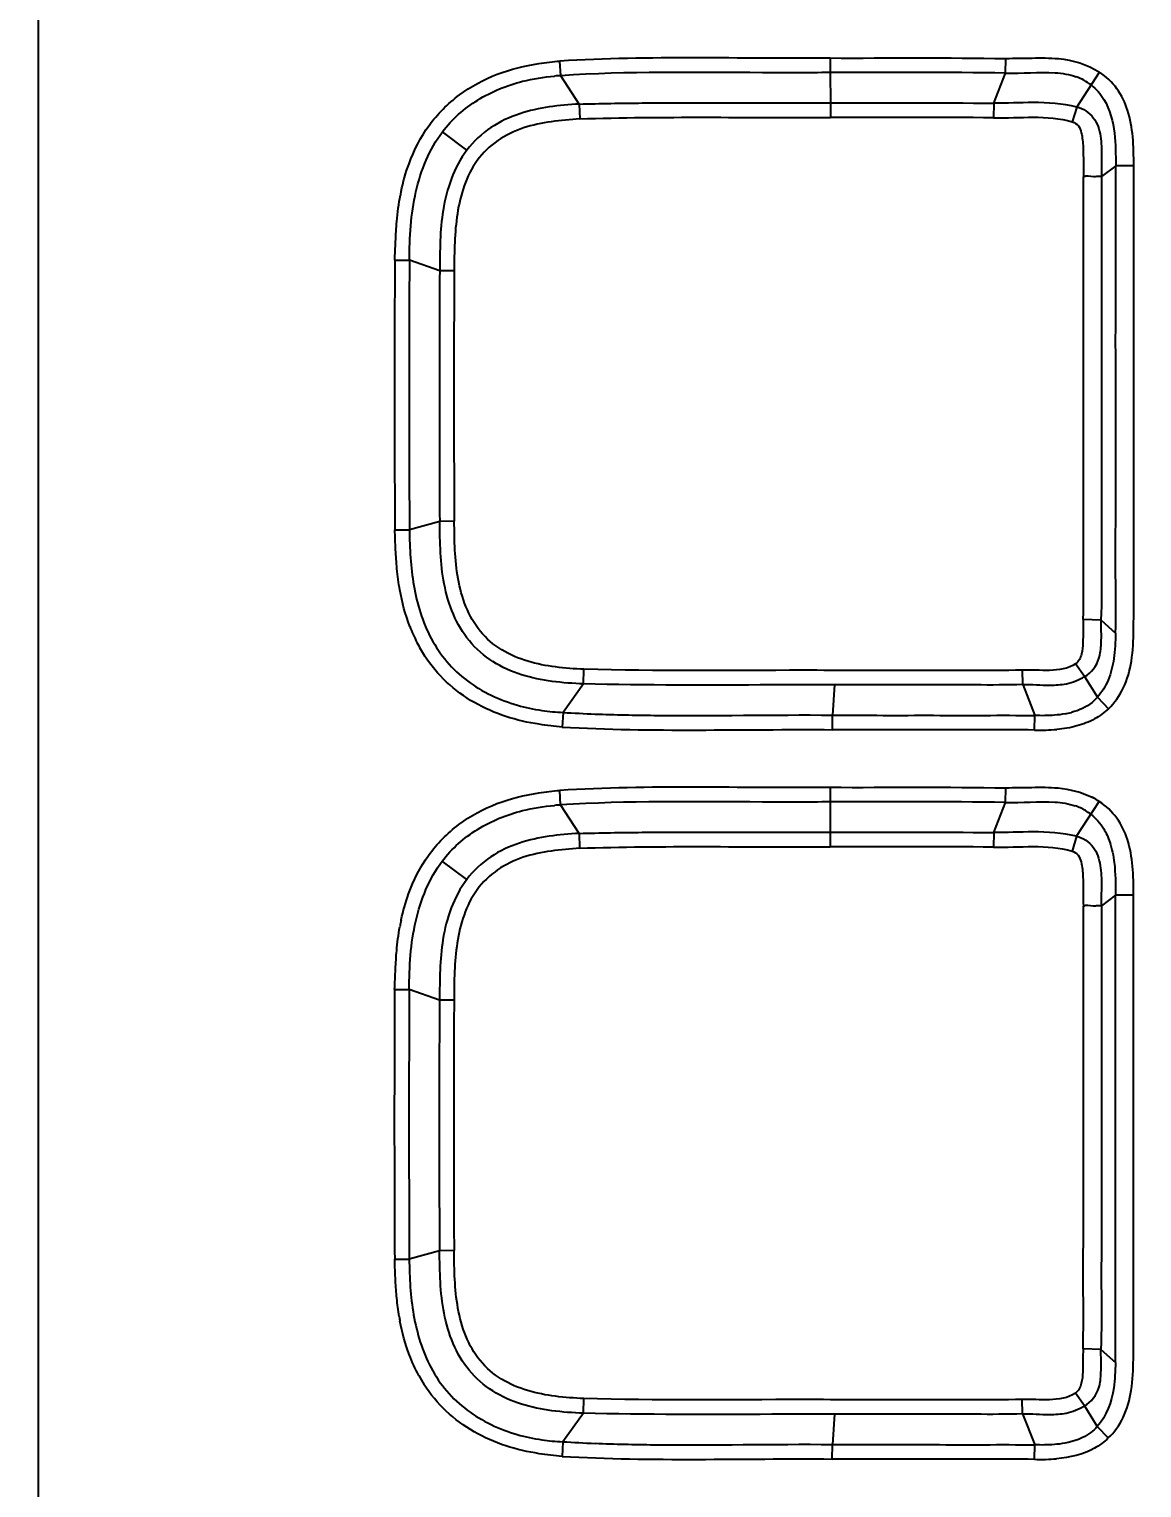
# Model space of a CAD drawing. Header units: millimetres. Extents: x 7426 to 8300, y 123 to 421.
# Drawn here: x 8006.62 to 8011.42, y 330.72 to 337.02 of the extents above; entities that cross this region are included whole.
import ezdxf

# ---------------------------------------------------------------- set-up
doc = ezdxf.new("R2010")
doc.units = ezdxf.units.MM
doc.layers.add('20_ALL_FEATURES', color=7, linetype='Continuous')
doc.layers.add('多重引线', color=7, linetype='Continuous')
doc.styles.add('微软雅黑', font='msyh.ttc')
doc.dimstyles.new('尺寸标注_1_4比例', dxfattribs={"dimtxt": 2.1, "dimasz": 1.7, "dimexe": 0.5, "dimexo": 0.4, "dimgap": 0.5, "dimtad": 1, "dimdec": 1, "dimlfac": 4, "dimdsep": 46, "dimtxsty": '微软雅黑', "dimcen": 0.09, "dimadec": 0, "dimazin": 0, "dimtp": 0.01, "dimtm": 0.01, "dimtfac": 1, "dimtdec": 1, "dimtofl": 0, "dimtmove": 0, "dimatfit": 3, "dimfxl": 1, "dimtolj": 1, "dimarcsym": 0})

# ---------------------------------------------------------------- blocks, each defined once
blk = doc.blocks.new('*D890')
at = {"layer": 'Defpoints', "color": 0}
for p in [(8010.9443, 360.1863), (8006.63, 320.4735), (8032.781, 320.4735)]:
    blk.add_point(p, dxfattribs=at)
at = {"layer": '多重引线', "color": 0, "lineweight": -2}
for p, q in [((8011.3443, 360.1863), (8033.281, 360.1863)), ((8032.781, 358.4863), (8032.781, 322.1735)), ((8007.03, 320.4735), (8033.281, 320.4735))]:
    blk.add_line(p, q, dxfattribs=at)
at = {"layer": '多重引线', "color": 0}
for points in [[(8033.0643, 358.4863), (8032.4976, 358.4863), (8032.781, 360.1863)], [(8032.4976, 322.1735), (8033.0643, 322.1735), (8032.781, 320.4735)]]:
    blk.add_solid(points, dxfattribs=at)
at = {"layer": '多重引线', "color": 0, "insert": (8031.1896, 340.3299), "char_height": 2.1, "attachment_point": 5, "rotation": 90, "style": '微软雅黑'}
blk.add_mtext('\\A1;158.9', dxfattribs=at)

msp = doc.modelspace()

# ---------------------------------------------------------------- linework, layer by layer
at = {"layer": '20_ALL_FEATURES', "color": 7, "linetype": 'Continuous'}
for p, q in [((8006.6568, 358.4367), (8006.6568, 322.2237)), ((8010.077, 336.8906), (8010.0774, 336.6343)), ((8010.8343, 336.8252), (8010.8355, 336.8884)), ((8008.9138, 336.8144), (8008.9099, 336.8776)), ((8010.7833, 336.695), (8010.8343, 336.8252)), ((8011.1413, 336.6791), (8011.2392, 336.8295)), ((8008.9936, 336.6917), (8008.9138, 336.8144)), ((8010.7833, 336.695), (8010.7824, 336.6322)), ((8008.9936, 336.6917), (8008.9958, 336.6278)), ((8011.1413, 336.6791), (8011.122, 336.6147)), ((8008.5081, 336.4931), (8008.4028, 336.5723)), ((8011.3093, 336.4256), (8011.2483, 336.3797)), ((8011.3872, 336.4256), (8011.3093, 336.4256)), ((8008.1971, 336.0174), (8008.2601, 336.0171)), ((8008.3908, 335.9723), (8008.2601, 336.0171)), ((8008.4536, 335.972), (8008.3908, 335.9723)), ((8008.3908, 334.8899), (8008.2603, 334.8537)), ((8008.4537, 334.8902), (8008.3908, 334.8899)), ((8008.1973, 334.8534), (8008.2603, 334.8537)), ((8011.2461, 334.464), (8011.1693, 334.4664)), ((8011.2461, 334.464), (8011.309, 334.4068)), ((8009.0118, 334.1879), (8009.0137, 334.2518)), ((8010.9083, 334.1856), (8010.9067, 334.2475)), ((8011.175, 334.2197), (8011.1362, 334.2752)), ((8009.0118, 334.1879), (8008.9234, 334.0651)), ((8010.0957, 334.1836), (8010.087, 334.0535)), ((8010.9083, 334.1856), (8010.9604, 334.0516)), ((8011.175, 334.2197), (8011.2308, 334.1307)), ((8011.2308, 334.1307), (8011.2781, 334.0813)), ((8008.9234, 334.0651), (8008.9198, 334.002)), ((8010.0865, 333.9906), (8010.087, 334.0535)), ((8010.9595, 333.9892), (8010.9604, 334.0516)), ((8010.0763, 333.7416), (8010.0767, 333.4853)), ((8010.8336, 333.6762), (8010.8348, 333.7394)), ((8008.9131, 333.6654), (8008.9092, 333.7286)), ((8010.7826, 333.546), (8010.8336, 333.6762)), ((8011.1406, 333.5301), (8011.2385, 333.6805)), ((8008.9929, 333.5427), (8008.9131, 333.6654)), ((8010.7826, 333.546), (8010.7817, 333.4832)), ((8008.9929, 333.5427), (8008.9951, 333.4788)), ((8011.1406, 333.5301), (8011.1212, 333.4656)), ((8008.5074, 333.3441), (8008.402, 333.4233)), ((8011.3086, 333.2766), (8011.2476, 333.2307)), ((8011.3865, 333.2766), (8011.3086, 333.2766)), ((8008.1964, 332.8684), (8008.2594, 332.8681)), ((8008.3901, 332.8233), (8008.2594, 332.8681)), ((8008.4529, 332.823), (8008.3901, 332.8233)), ((8008.3901, 331.7409), (8008.2596, 331.7047)), ((8008.453, 331.7412), (8008.3901, 331.7409)), ((8008.1966, 331.7043), (8008.2596, 331.7047)), ((8011.2454, 331.315), (8011.1686, 331.3173)), ((8011.2454, 331.315), (8011.3083, 331.2578)), ((8009.0111, 331.0389), (8009.013, 331.1028)), ((8010.9076, 331.0366), (8010.906, 331.0985)), ((8011.1743, 331.0707), (8011.1354, 331.1262)), ((8009.0111, 331.0389), (8008.9227, 330.9161)), ((8010.095, 331.0346), (8010.0863, 330.9045)), ((8010.9076, 331.0366), (8010.9596, 330.9025)), ((8011.1743, 331.0707), (8011.2301, 330.9817)), ((8011.2301, 330.9817), (8011.2774, 330.9323)), ((8008.9227, 330.9161), (8008.9191, 330.8529)), ((8010.0858, 330.8416), (8010.0863, 330.9045)), ((8010.9588, 330.8402), (8010.9596, 330.9025))]:
    msp.add_line(p, q, dxfattribs=at)
for centre, radius, start, end in [((8008.9543, 335.9574), 0.8579, 92.70741, 94.51482), ((8011.0533, 336.5767), 0.2481, 52.80135, 69.8294), ((8009.1067, 336.1316), 0.9012, 168.30322, 168.61722), ((8009.1252, 336.1279), 0.92, 168.61911, 169.29361), ((8115.3445, 335.4542), 107.1489, 179.698812, 180.321268), ((8117.0895, 335.4581), 108.8308, 179.705716, 180.318187), ((8107.6868, 335.4339), 99.2975, 179.689335, 180.313928), ((8109.4105, 335.4386), 100.9584, 179.697294, 180.311225), ((8008.9502, 334.6998), 0.7369, 200.94373, 206.82218), ((8008.8739, 334.6613), 0.6514, 206.83088, 212.66119), ((8008.9478, 334.8668), 0.8016, 253.97213, 261.65545), ((8008.958, 334.9338), 0.8694, 261.6319, 267.71777), ((8009.3059, 340.3849), 6.3314, 266.53645, 267.79676), ((8011.0294, 334.3977), 0.3444, 280.22863, 285.01192), ((8010.9867, 334.7521), 0.7634, 267.96191, 275.14406), ((8011.0686, 333.4258), 0.3062, 56.29771, 63.06273), ((8008.9536, 332.8084), 0.8579, 92.70741, 94.5104), ((8011.053, 333.4286), 0.2471, 59.32918, 70.64028), ((8011.0535, 333.429), 0.2465, 52.77477, 59.3574), ((8009.1037, 332.9831), 0.8988, 167.99963, 168.61764), ((8009.1405, 332.9758), 0.9364, 168.62497, 169.92645), ((8115.3438, 332.3051), 107.1489, 179.698812, 180.321268), ((8117.0888, 332.3091), 108.8308, 179.705716, 180.318187), ((8107.6861, 332.2849), 99.2975, 179.689335, 180.313927), ((8109.4098, 332.2896), 100.9584, 179.697294, 180.311225), ((8009.1857, 331.6184), 0.9832, 189.46743, 190.17047), ((8009.1614, 331.614), 0.9585, 190.17252, 190.63162), ((8008.8654, 331.5076), 0.6423, 208.35513, 212.51275), ((8008.9472, 331.7181), 0.8019, 253.97275, 261.70517), ((8008.9573, 331.785), 0.8696, 261.68031, 267.71727), ((8009.3051, 337.2346), 6.3301, 266.53637, 267.79434), ((8010.986, 331.6031), 0.7634, 267.96191, 275.14406)]:
    msp.add_arc(centre, radius, start, end, dxfattribs=at)
for points, knots in [([(7985.2818, 358.8617), (7987.3311, 358.8617), (7990.4049, 358.8617), (7994.5034, 358.8617), (7997.5773, 358.8617), (8000.6511, 358.8617), (8003.725, 358.8617), (8006.2865, 358.8617), (8008.3359, 358.8617), (8009.8728, 358.8618), (8011.4098, 358.8611), (8012.9461, 358.8568), (8014.2302, 358.8343), (8015.2451, 358.6877), (8015.977, 358.4318), (8016.569, 357.9158), (8016.9147, 357.2177), (8017.0858, 356.4657), (8017.1526, 355.6989), (8017.1711, 354.9311), (8017.1822, 353.9068), (8017.1919, 352.1137), (8017.1883, 349.5521), (8017.1895, 346.4779), (8017.1892, 343.404), (8017.1893, 340.3302), (8017.1892, 337.2563), (8017.1895, 334.1825), (8017.1883, 331.109), (8017.1918, 328.5471), (8017.1823, 326.7538), (8017.171, 325.7289), (8017.1528, 324.9615), (8017.0854, 324.1956), (8016.9157, 323.444), (8016.5692, 322.7465), (8015.9773, 322.227), (8015.2418, 321.9722), (8014.2278, 321.8261), (8012.9449, 321.8036), (8011.4103, 321.7992), (8009.8725, 321.7986), (8008.3359, 321.7987), (8006.2865, 321.7986), (8003.725, 321.7987), (8000.6511, 321.7987), (7997.5773, 321.7987), (7994.5034, 321.7987), (7990.4049, 321.7987), (7987.3311, 321.7987), (7985.2818, 321.7987)], [0, 0, 0, 0, 0.062517, 0.093776, 0.125034, 0.156293, 0.187552, 0.21881, 0.23444, 0.250071, 0.265698, 0.281326, 0.296961, 0.304806, 0.312556, 0.320276, 0.32808, 0.335905, 0.343705, 0.351523, 0.359333, 0.374956, 0.406226, 0.437483, 0.468742, 0.5, 0.531259, 0.562517, 0.593774, 0.625025, 0.640673, 0.648483, 0.656295, 0.664089, 0.671906, 0.679693, 0.687443, 0.695242, 0.703089, 0.718652, 0.73431, 0.749928, 0.765561, 0.781189, 0.812448, 0.843707, 0.874966, 0.906224, 0.937483, 1, 1, 1, 1]), ([(8010.8355, 336.8884), (8010.8732, 336.8899), (8010.9487, 336.8905), (8011.0243, 336.8915), (8011.0619, 336.8879)], [0, 0, 0, 0, 0.499989, 1, 1, 1, 1]), ([(8008.2583, 336.4342), (8008.2798, 336.4924), (8008.3367, 336.6048), (8008.4705, 336.7384), (8008.6362, 336.8279), (8008.758, 336.857), (8008.8192, 336.8665)], [0, 0, 0, 0, 0.250216, 0.499965, 0.750117, 1, 1, 1, 1]), ([(8010.0773, 336.8278), (8009.9797, 336.8265), (8009.5919, 336.8269), (8009.2035, 336.8334), (8008.9138, 336.8144)], [0, 0, 0, 0, 0.25158, 1, 1, 1, 1]), ([(8011.3608, 336.665), (8011.3501, 336.6979), (8011.3198, 336.7616), (8011.2683, 336.8107), (8011.2392, 336.8295)], [0, 0, 0, 0, 0.500176, 1, 1, 1, 1]), ([(8008.4028, 336.5723), (8008.4438, 336.6267), (8008.5505, 336.7203), (8008.6808, 336.7726), (8008.7486, 336.79)], [0, 0, 0, 0, 0.493598, 1, 1, 1, 1]), ([(8008.9936, 336.6917), (8009.0842, 336.6942), (8009.4455, 336.6999), (8009.8067, 336.6956), (8010.0773, 336.6971)], [0, 0, 0, 0, 0.250956, 1, 1, 1, 1]), ([(8011.1413, 336.6791), (8011.0797, 336.6928), (8010.9593, 336.7025), (8010.8399, 336.6948), (8010.7833, 336.695)], [0, 0, 0, 0, 0.527269, 1, 1, 1, 1]), ([(8008.9936, 336.6917), (8008.9069, 336.6872), (8008.7726, 336.6723), (8008.607, 336.596), (8008.5365, 336.5311), (8008.5081, 336.4931)], [0, 0, 0, 0, 0.481435, 0.736498, 1, 1, 1, 1]), ([(8011.1413, 336.6791), (8011.1691, 336.6732), (8011.2217, 336.6378), (8011.2478, 336.5525), (8011.2493, 336.4663), (8011.2473, 336.4086), (8011.2483, 336.3797)], [0, 0, 0, 0, 0.247781, 0.496725, 0.748346, 1, 1, 1, 1]), ([(8008.2601, 336.0171), (8008.2602, 336.1163), (8008.2712, 336.3106), (8008.3459, 336.497), (8008.4028, 336.5723)], [0, 0, 0, 0, 0.512578, 1, 1, 1, 1]), ([(8008.9958, 336.6278), (8008.9138, 336.6212), (8008.7885, 336.6114), (8008.6379, 336.5396), (8008.5168, 336.4236), (8008.4553, 336.2175), (8008.4537, 336.0543), (8008.4536, 335.972)], [0, 0, 0, 0, 0.250246, 0.375622, 0.500725, 0.749511, 1, 1, 1, 1]), ([(8011.122, 336.6147), (8011.132, 336.6117), (8011.1515, 336.5995), (8011.1616, 336.5682), (8011.1668, 336.537), (8011.1713, 336.4731), (8011.1686, 336.4199), (8011.1708, 336.3775)], [0, 0, 0, 0, 0.123226, 0.248048, 0.373327, 0.49866, 1, 1, 1, 1]), ([(8008.5081, 336.4931), (8008.4523, 336.4184), (8008.391, 336.2393), (8008.3919, 336.0593), (8008.3908, 335.9723)], [0, 0, 0, 0, 0.517343, 1, 1, 1, 1]), ([(8011.1691, 334.4664), (8011.1715, 334.5463), (8011.1698, 334.706), (8011.171, 335.0248), (8011.1703, 335.4227), (8011.1706, 335.9001), (8011.1705, 336.2183), (8011.1705, 336.3775)], [0, 0, 0, 0, 0.125619, 0.250607, 0.50043, 0.750211, 1, 1, 1, 1]), ([(8011.1708, 336.3775), (8011.1813, 336.387), (8011.2062, 336.3755), (8011.2311, 336.3811), (8011.243, 336.3801), (8011.2483, 336.3797)], [0, 0, 0, 0, 0.547361, 0.79331, 1, 1, 1, 1]), ([(8011.2484, 336.3797), (8011.2484, 336.2204), (8011.2485, 335.9018), (8011.2481, 335.4238), (8011.2489, 335.0255), (8011.2475, 334.7056), (8011.2495, 334.5448), (8011.2458, 334.464)], [0, 0, 0, 0, 0.24948, 0.498966, 0.748484, 0.873288, 1, 1, 1, 1]), ([(8011.3091, 334.4068), (8011.3099, 334.4902), (8011.3089, 334.6578), (8011.3096, 334.9938), (8011.3091, 335.5834), (8011.3094, 336.0887), (8011.3094, 336.4256)], [0, 0, 0, 0, 0.123911, 0.249035, 0.499342, 1, 1, 1, 1]), ([(8011.3773, 334.287), (8011.3842, 334.3314), (8011.3872, 334.421), (8011.3874, 334.5991), (8011.3871, 334.8216), (8011.3873, 335.0888), (8011.3872, 335.4453), (8011.3872, 335.8909), (8011.3872, 336.2474), (8011.3872, 336.4256)], [0, 0, 0, 0, 0.062987, 0.125241, 0.249989, 0.374981, 0.499982, 0.749991, 1, 1, 1, 1]), ([(8009.0118, 334.1879), (8008.9217, 334.192), (8008.7843, 334.2045), (8008.6174, 334.2786), (8008.4789, 334.3987), (8008.3935, 334.6194), (8008.3921, 334.7996), (8008.3908, 334.8899)], [0, 0, 0, 0, 0.250311, 0.37567, 0.500894, 0.749528, 1, 1, 1, 1]), ([(8009.0137, 334.2518), (8008.932, 334.2547), (8008.808, 334.2665), (8008.6555, 334.3297), (8008.5282, 334.4383), (8008.4562, 334.6429), (8008.4545, 334.8074), (8008.4537, 334.8902)], [0, 0, 0, 0, 0.248837, 0.373457, 0.497591, 0.747625, 1, 1, 1, 1]), ([(8008.2603, 334.8537), (8008.2606, 334.7733), (8008.2694, 334.6122), (8008.3284, 334.4161), (8008.4184, 334.2812), (8008.5371, 334.1711), (8008.6494, 334.1186), (8008.7265, 334.0964)], [0, 0, 0, 0, 0.250311, 0.499941, 0.625285, 0.750482, 1, 1, 1, 1]), ([(8011.1693, 334.4664), (8011.1682, 334.433), (8011.1695, 334.3826), (8011.1649, 334.3175), (8011.1499, 334.2839), (8011.1362, 334.2752)], [0, 0, 0, 0, 0.503038, 0.75437, 1, 1, 1, 1]), ([(8011.175, 334.2197), (8011.2047, 334.2352), (8011.2413, 334.2859), (8011.247, 334.3588), (8011.2481, 334.4142), (8011.2457, 334.4481), (8011.2461, 334.464)], [0, 0, 0, 0, 0.37668, 0.61843, 0.821001, 1, 1, 1, 1]), ([(8008.8208, 334.0137), (8008.7234, 334.0287), (8008.5303, 334.0873), (8008.3787, 334.227), (8008.3255, 334.3097)], [0, 0, 0, 0, 0.500511, 1, 1, 1, 1]), ([(8010.9067, 334.2476), (8010.8277, 334.2456), (8010.6699, 334.247), (8010.4333, 334.2461), (8010.1969, 334.2463), (8009.7237, 334.2481), (8009.3292, 334.2428), (8009.0137, 334.252)], [0, 0, 0, 0, 0.12524, 0.250087, 0.374897, 0.499836, 1, 1, 1, 1]), ([(8011.1362, 334.2752), (8011.1046, 334.2531), (8011.0217, 334.2427), (8010.9458, 334.2487), (8010.9067, 334.2475)], [0, 0, 0, 0, 0.496576, 1, 1, 1, 1]), ([(8010.0957, 334.1836), (8010.0057, 334.1839), (8009.6444, 334.1835), (8009.283, 334.1818), (8009.0118, 334.1879)], [0, 0, 0, 0, 0.249246, 1, 1, 1, 1]), ([(8010.9083, 334.1858), (8010.8401, 334.1829), (8010.7042, 334.184), (8010.4334, 334.1834), (8010.2308, 334.1835), (8010.0957, 334.1838)], [0, 0, 0, 0, 0.252241, 0.50134, 1, 1, 1, 1]), ([(8010.9083, 334.1856), (8010.9474, 334.1865), (8011.01, 334.1804), (8011.1013, 334.1862), (8011.1508, 334.2054), (8011.175, 334.2197)], [0, 0, 0, 0, 0.429659, 0.690363, 1, 1, 1, 1]), ([(8011.2308, 334.1307), (8011.2239, 334.1227), (8011.1922, 334.0923), (8011.1506, 334.0737), (8011.1186, 334.0651)], [0, 0, 0, 0, 0.243037, 1, 1, 1, 1]), ([(8009.0625, 334.0582), (8009.1474, 334.055), (8009.4889, 334.0479), (8009.8305, 334.0557), (8010.087, 334.0535)], [0, 0, 0, 0, 0.248762, 1, 1, 1, 1]), ([(8010.087, 334.0534), (8010.2322, 334.0521), (8010.4502, 334.0529), (8010.7413, 334.0521), (8010.8872, 334.053), (8010.9604, 334.0514)], [0, 0, 0, 0, 0.498758, 0.748613, 1, 1, 1, 1]), ([(8010.9595, 333.989), (8010.8867, 333.99), (8010.5956, 333.9894), (8010.3047, 333.9889), (8010.0865, 333.9905)], [0, 0, 0, 0, 0.250463, 1, 1, 1, 1]), ([(8010.8348, 333.7394), (8010.8725, 333.7408), (8010.9479, 333.7415), (8011.0236, 333.7425), (8011.0612, 333.7389)], [0, 0, 0, 0, 0.499989, 1, 1, 1, 1]), ([(8008.2563, 333.2815), (8008.2776, 333.3402), (8008.3343, 333.4536), (8008.4684, 333.5885), (8008.6351, 333.6789), (8008.7576, 333.7081), (8008.8192, 333.7176)], [0, 0, 0, 0, 0.250219, 0.499957, 0.750112, 1, 1, 1, 1]), ([(8010.0766, 333.6788), (8009.979, 333.6775), (8009.5912, 333.6779), (8009.2028, 333.6844), (8008.9131, 333.6654)], [0, 0, 0, 0, 0.25158, 1, 1, 1, 1]), ([(8011.36, 333.516), (8011.3493, 333.5489), (8011.319, 333.6126), (8011.2675, 333.6617), (8011.2385, 333.6805)], [0, 0, 0, 0, 0.500176, 1, 1, 1, 1]), ([(8008.402, 333.4233), (8008.4431, 333.4777), (8008.5498, 333.5713), (8008.68, 333.6236), (8008.7478, 333.641)], [0, 0, 0, 0, 0.493598, 1, 1, 1, 1]), ([(8008.9929, 333.5427), (8009.0835, 333.5452), (8009.4447, 333.5509), (8009.806, 333.5466), (8010.0766, 333.5481)], [0, 0, 0, 0, 0.250956, 1, 1, 1, 1]), ([(8011.1406, 333.5301), (8011.079, 333.5438), (8010.9586, 333.5535), (8010.8392, 333.5458), (8010.7826, 333.546)], [0, 0, 0, 0, 0.527269, 1, 1, 1, 1]), ([(8008.9929, 333.5427), (8008.9062, 333.5382), (8008.7718, 333.5233), (8008.6062, 333.447), (8008.5358, 333.3821), (8008.5074, 333.3441)], [0, 0, 0, 0, 0.481435, 0.736498, 1, 1, 1, 1]), ([(8011.1406, 333.5301), (8011.1684, 333.5242), (8011.2209, 333.4888), (8011.2471, 333.4035), (8011.2486, 333.3173), (8011.2466, 333.2596), (8011.2476, 333.2307)], [0, 0, 0, 0, 0.247781, 0.496725, 0.748346, 1, 1, 1, 1]), ([(8008.2594, 332.8681), (8008.2595, 332.9673), (8008.2705, 333.1616), (8008.3452, 333.3479), (8008.402, 333.4233)], [0, 0, 0, 0, 0.512578, 1, 1, 1, 1]), ([(8008.9951, 333.4788), (8008.9131, 333.4722), (8008.7877, 333.4624), (8008.6372, 333.3906), (8008.5161, 333.2746), (8008.4545, 333.0685), (8008.453, 332.9053), (8008.4529, 332.823)], [0, 0, 0, 0, 0.250246, 0.375622, 0.500725, 0.749511, 1, 1, 1, 1]), ([(8011.1212, 333.4656), (8011.1313, 333.4626), (8011.1507, 333.4505), (8011.1609, 333.4192), (8011.1661, 333.388), (8011.1706, 333.3241), (8011.1679, 333.2709), (8011.17, 333.2285)], [0, 0, 0, 0, 0.123226, 0.248048, 0.373327, 0.49866, 1, 1, 1, 1]), ([(8008.5074, 333.3441), (8008.4515, 333.2694), (8008.3903, 333.0903), (8008.3912, 332.9103), (8008.3901, 332.8233)], [0, 0, 0, 0, 0.517343, 1, 1, 1, 1]), ([(8011.1684, 331.3173), (8011.1707, 331.3973), (8011.1691, 331.557), (8011.1702, 331.8758), (8011.1696, 332.2737), (8011.1699, 332.7511), (8011.1698, 333.0693), (8011.1698, 333.2285)], [0, 0, 0, 0, 0.125619, 0.250607, 0.50043, 0.750211, 1, 1, 1, 1]), ([(8011.17, 333.2285), (8011.1805, 333.238), (8011.2055, 333.2265), (8011.2304, 333.2321), (8011.2422, 333.2311), (8011.2476, 333.2307)], [0, 0, 0, 0, 0.547361, 0.79331, 1, 1, 1, 1]), ([(8011.2477, 333.2307), (8011.2477, 333.0714), (8011.2477, 332.7528), (8011.2474, 332.2748), (8011.2481, 331.8765), (8011.2468, 331.5566), (8011.2487, 331.3958), (8011.2451, 331.315)], [0, 0, 0, 0, 0.24948, 0.498966, 0.748484, 0.873288, 1, 1, 1, 1]), ([(8011.3084, 331.2578), (8011.3092, 331.3412), (8011.3082, 331.5088), (8011.3089, 331.8448), (8011.3084, 332.4344), (8011.3086, 332.9397), (8011.3086, 333.2766)], [0, 0, 0, 0, 0.123911, 0.249035, 0.499342, 1, 1, 1, 1]), ([(8011.3766, 331.138), (8011.3835, 331.1824), (8011.3864, 331.272), (8011.3867, 331.4501), (8011.3864, 331.6726), (8011.3865, 331.9397), (8011.3865, 332.2962), (8011.3865, 332.7419), (8011.3865, 333.0984), (8011.3865, 333.2766)], [0, 0, 0, 0, 0.062987, 0.125241, 0.249989, 0.374981, 0.499982, 0.749991, 1, 1, 1, 1]), ([(8009.0111, 331.0389), (8008.9209, 331.043), (8008.7836, 331.0554), (8008.6167, 331.1296), (8008.4782, 331.2497), (8008.3928, 331.4704), (8008.3914, 331.6506), (8008.3901, 331.7409)], [0, 0, 0, 0, 0.250311, 0.37567, 0.500894, 0.749528, 1, 1, 1, 1]), ([(8009.013, 331.1028), (8008.9313, 331.1057), (8008.8073, 331.1175), (8008.6548, 331.1806), (8008.5274, 331.2893), (8008.4555, 331.4939), (8008.4538, 331.6584), (8008.453, 331.7412)], [0, 0, 0, 0, 0.248837, 0.373457, 0.497591, 0.747625, 1, 1, 1, 1]), ([(8008.2596, 331.7047), (8008.2598, 331.6243), (8008.2687, 331.4632), (8008.3277, 331.2671), (8008.4176, 331.1322), (8008.5364, 331.0221), (8008.6487, 330.9696), (8008.7258, 330.9474)], [0, 0, 0, 0, 0.250311, 0.499941, 0.625285, 0.750481, 1, 1, 1, 1]), ([(8011.1686, 331.3173), (8011.1675, 331.284), (8011.1688, 331.2336), (8011.1642, 331.1685), (8011.1492, 331.1349), (8011.1354, 331.1262)], [0, 0, 0, 0, 0.503038, 0.75437, 1, 1, 1, 1]), ([(8011.1743, 331.0707), (8011.204, 331.0862), (8011.2406, 331.1369), (8011.2463, 331.2098), (8011.2473, 331.2652), (8011.245, 331.2991), (8011.2454, 331.315)], [0, 0, 0, 0, 0.37668, 0.61843, 0.821001, 1, 1, 1, 1]), ([(8008.8208, 330.8646), (8008.7229, 330.8796), (8008.5289, 330.9383), (8008.3769, 331.0791), (8008.3238, 331.1623)], [0, 0, 0, 0, 0.500528, 1, 1, 1, 1]), ([(8010.906, 331.0986), (8010.827, 331.0965), (8010.6692, 331.098), (8010.4326, 331.0971), (8010.1962, 331.0973), (8009.723, 331.0991), (8009.3284, 331.0938), (8009.013, 331.103)], [0, 0, 0, 0, 0.12524, 0.250087, 0.374897, 0.499836, 1, 1, 1, 1]), ([(8011.1354, 331.1262), (8011.1039, 331.104), (8011.021, 331.0937), (8010.9451, 331.0996), (8010.906, 331.0985)], [0, 0, 0, 0, 0.496576, 1, 1, 1, 1]), ([(8010.095, 331.0346), (8010.005, 331.0348), (8009.6437, 331.0344), (8009.2823, 331.0328), (8009.0111, 331.0389)], [0, 0, 0, 0, 0.249246, 1, 1, 1, 1]), ([(8010.9076, 331.0368), (8010.8393, 331.0339), (8010.7035, 331.0349), (8010.4326, 331.0344), (8010.2301, 331.0345), (8010.095, 331.0348)], [0, 0, 0, 0, 0.252241, 0.50134, 1, 1, 1, 1]), ([(8010.9076, 331.0366), (8010.9467, 331.0375), (8011.0093, 331.0314), (8011.1006, 331.0372), (8011.1501, 331.0563), (8011.1743, 331.0707)], [0, 0, 0, 0, 0.429659, 0.690363, 1, 1, 1, 1]), ([(8011.2301, 330.9817), (8011.2218, 330.9721), (8011.1824, 330.9357), (8011.1296, 330.917), (8011.0899, 330.9098)], [0, 0, 0, 0, 0.240399, 1, 1, 1, 1]), ([(8009.0615, 330.9093), (8009.1464, 330.9059), (8009.488, 330.8989), (8009.8297, 330.9067), (8010.0863, 330.9045)], [0, 0, 0, 0, 0.248762, 1, 1, 1, 1]), ([(8010.0863, 330.9043), (8010.2315, 330.9031), (8010.4494, 330.9039), (8010.7405, 330.9031), (8010.8865, 330.904), (8010.9596, 330.9024)], [0, 0, 0, 0, 0.498758, 0.748613, 1, 1, 1, 1]), ([(8010.9588, 330.84), (8010.8859, 330.841), (8010.5949, 330.8404), (8010.3039, 330.8398), (8010.0858, 330.8415)], [0, 0, 0, 0, 0.250463, 1, 1, 1, 1])]:
    msp.add_open_spline(points, degree=3, knots=knots, dxfattribs=at)
for points in [[(8010.077, 336.8906), (8009.688, 336.886), (8009.2983, 336.9015), (8008.9099, 336.8776)], [(8010.077, 336.8908), (8010.3299, 336.89), (8010.5828, 336.893), (8010.8355, 336.8882)], [(8011.0619, 336.8879), (8011.1238, 336.882), (8011.1875, 336.8641), (8011.2392, 336.8295)], [(8008.8192, 336.8665), (8008.8493, 336.8712), (8008.8796, 336.8747), (8008.9099, 336.8776)], [(8010.8343, 336.8252), (8010.582, 336.83), (8010.3297, 336.8269), (8010.0773, 336.8278)], [(8010.8343, 336.8252), (8010.9054, 336.823), (8010.9766, 336.8314), (8011.0476, 336.8269)], [(8011.0476, 336.8269), (8011.0785, 336.825), (8011.1098, 336.8202), (8011.1389, 336.8096)], [(8008.7486, 336.79), (8008.7938, 336.8015), (8008.8402, 336.809), (8008.8868, 336.8127)], [(8011.2033, 336.7743), (8011.225, 336.757), (8011.2439, 336.7355), (8011.2583, 336.7117)], [(8010.0773, 336.6971), (8010.3127, 336.6965), (8010.548, 336.6986), (8010.7833, 336.695)], [(8011.2583, 336.7117), (8011.2848, 336.6681), (8011.2977, 336.6163), (8011.3039, 336.5657)], [(8008.9958, 336.6278), (8009.3561, 336.6399), (8009.7169, 336.6318), (8010.0774, 336.6343)], [(8010.7824, 336.6322), (8010.5474, 336.6359), (8010.3124, 336.6336), (8010.0774, 336.6343)], [(8010.7824, 336.6322), (8010.8957, 336.6303), (8011.0134, 336.6472), (8011.122, 336.6147)], [(8011.3829, 336.5506), (8011.3793, 336.5893), (8011.3727, 336.6281), (8011.3608, 336.665)], [(8011.3039, 336.5657), (8011.3095, 336.5193), (8011.3094, 336.4724), (8011.3093, 336.4256)], [(8011.3872, 336.4256), (8011.3871, 336.4673), (8011.3867, 336.5091), (8011.3829, 336.5506)], [(8008.2243, 336.3143), (8008.2327, 336.355), (8008.244, 336.3952), (8008.2583, 336.4342)], [(8008.2059, 336.1853), (8008.2093, 336.2233), (8008.2141, 336.2613), (8008.2212, 336.2988)], [(8008.2002, 336.0981), (8008.2016, 336.1272), (8008.2033, 336.1563), (8008.2059, 336.1853)], [(8008.1971, 336.0174), (8008.198, 336.0443), (8008.1989, 336.0712), (8008.2002, 336.0981)], [(8008.2004, 334.7678), (8008.199, 334.7963), (8008.1981, 334.8248), (8008.1973, 334.8534)], [(8008.2063, 334.6855), (8008.2036, 334.7129), (8008.2018, 334.7403), (8008.2004, 334.7678)], [(8008.2187, 334.5938), (8008.2133, 334.6241), (8008.2093, 334.6548), (8008.2063, 334.6855)], [(8008.2621, 334.4364), (8008.2425, 334.4872), (8008.2283, 334.5402), (8008.2187, 334.5938)], [(8011.309, 334.4068), (8011.3083, 334.3702), (8011.3068, 334.3335), (8011.3014, 334.2973)], [(8011.3014, 334.2973), (8011.2967, 334.2656), (8011.289, 334.234), (8011.2765, 334.2046)], [(8011.3422, 334.1701), (8011.3599, 334.2067), (8011.3711, 334.2468), (8011.3773, 334.287)], [(8011.2765, 334.2046), (8011.2651, 334.178), (8011.2498, 334.1526), (8011.2308, 334.1307)], [(8011.2781, 334.0813), (8011.3047, 334.1063), (8011.3264, 334.1372), (8011.3422, 334.1701)], [(8011.0453, 334.0531), (8011.0171, 334.0508), (8010.9887, 334.0507), (8010.9604, 334.0516)], [(8011.0906, 334.0588), (8011.0756, 334.0561), (8011.0605, 334.0543), (8011.0453, 334.0531)], [(8011.2781, 334.0813), (8011.2604, 334.0639), (8011.2399, 334.0491), (8011.2181, 334.0371)], [(8008.9198, 334.002), (8008.8867, 334.0049), (8008.8536, 334.0086), (8008.8208, 334.0137)], [(8008.9198, 334.002), (8009.3081, 333.9798), (8009.6976, 333.9934), (8010.0865, 333.9906)], [(8011.1423, 334.0066), (8011.1138, 333.9989), (8011.0845, 333.9944), (8011.0551, 333.9918)], [(8011.2181, 334.0371), (8011.1943, 334.0239), (8011.1686, 334.0138), (8011.1423, 334.0066)], [(8010.0763, 333.7416), (8009.6873, 333.737), (8009.2975, 333.7525), (8008.9092, 333.7286)], [(8010.0763, 333.7418), (8010.3292, 333.7409), (8010.582, 333.7439), (8010.8348, 333.7392)], [(8011.0612, 333.7389), (8011.1115, 333.7341), (8011.1623, 333.7216), (8011.2073, 333.6987)], [(8008.8192, 333.7176), (8008.8491, 333.7222), (8008.8791, 333.7257), (8008.9092, 333.7286)], [(8010.8336, 333.6762), (8010.5813, 333.6809), (8010.3289, 333.6779), (8010.0766, 333.6788)], [(8010.8336, 333.6762), (8010.9047, 333.674), (8010.9759, 333.6824), (8011.0468, 333.6779)], [(8011.0468, 333.6779), (8011.0766, 333.676), (8011.1068, 333.6716), (8011.135, 333.6617)], [(8008.7478, 333.641), (8008.7931, 333.6525), (8008.8396, 333.66), (8008.8861, 333.6637)], [(8011.2026, 333.6253), (8011.2243, 333.608), (8011.2432, 333.5864), (8011.2576, 333.5627)], [(8010.0766, 333.5481), (8010.3119, 333.5475), (8010.5473, 333.5496), (8010.7826, 333.546)], [(8011.2576, 333.5627), (8011.2686, 333.5446), (8011.2771, 333.525), (8011.2839, 333.5049)], [(8008.9951, 333.4788), (8009.3554, 333.4909), (8009.7162, 333.4827), (8010.0767, 333.4853)], [(8010.7817, 333.4832), (8010.5467, 333.4868), (8010.3117, 333.4846), (8010.0767, 333.4853)], [(8010.7817, 333.4832), (8010.895, 333.4813), (8011.0127, 333.4982), (8011.1212, 333.4656)], [(8011.2839, 333.5049), (8011.2935, 333.4764), (8011.2995, 333.4466), (8011.3031, 333.4167)], [(8011.3821, 333.4016), (8011.3786, 333.4403), (8011.372, 333.4791), (8011.36, 333.516)], [(8011.3031, 333.4167), (8011.3088, 333.3703), (8011.3087, 333.3234), (8011.3086, 333.2766)], [(8011.3865, 333.2766), (8011.3864, 333.3183), (8011.386, 333.3601), (8011.3821, 333.4016)], [(8008.2245, 333.1699), (8008.2326, 333.2077), (8008.2431, 333.2451), (8008.2563, 333.2815)], [(8008.2052, 333.0364), (8008.2083, 333.0709), (8008.2125, 333.1054), (8008.2186, 333.1395)], [(8008.1999, 332.9572), (8008.2012, 332.9836), (8008.2029, 333.01), (8008.2052, 333.0364)], [(8008.1964, 332.8684), (8008.1974, 332.898), (8008.1984, 332.9276), (8008.1999, 332.9572)], [(8008.2001, 331.61), (8008.1984, 331.6414), (8008.1974, 331.6729), (8008.1966, 331.7043)], [(8008.2056, 331.5365), (8008.2032, 331.5609), (8008.2015, 331.5854), (8008.2001, 331.61)], [(8008.2159, 331.4566), (8008.2115, 331.4831), (8008.2082, 331.5098), (8008.2056, 331.5365)], [(8008.2601, 331.2905), (8008.2422, 331.3379), (8008.2287, 331.3873), (8008.2194, 331.4372)], [(8008.3002, 331.2025), (8008.2849, 331.2308), (8008.2716, 331.2603), (8008.2601, 331.2905)], [(8011.3083, 331.2578), (8011.3076, 331.2212), (8011.3061, 331.1845), (8011.3007, 331.1483)], [(8011.3007, 331.1483), (8011.2918, 331.0886), (8011.2695, 331.0274), (8011.2301, 330.9817)], [(8011.3415, 331.0211), (8011.3592, 331.0577), (8011.3704, 331.0978), (8011.3766, 331.138)], [(8011.2774, 330.9323), (8011.304, 330.9573), (8011.3256, 330.9882), (8011.3415, 331.0211)], [(8011.0446, 330.904), (8011.0164, 330.9018), (8010.988, 330.9017), (8010.9596, 330.9025)], [(8011.0899, 330.9098), (8011.0749, 330.9071), (8011.0598, 330.9053), (8011.0446, 330.904)], [(8011.2774, 330.9323), (8011.2597, 330.9149), (8011.2391, 330.9001), (8011.2174, 330.8881)], [(8008.9191, 330.8529), (8008.8862, 330.8559), (8008.8534, 330.8596), (8008.8208, 330.8646)], [(8008.9191, 330.8529), (8009.3074, 330.8308), (8009.6969, 330.8444), (8010.0858, 330.8416)], [(8011.2174, 330.8881), (8011.1681, 330.8608), (8011.1106, 330.8479), (8011.0544, 330.8428)]]:
    msp.add_open_spline(points, degree=3, dxfattribs=at)

# ---------------------------------------------------------------- dimensions: what is measured, and where the dimension line sits
at = {"layer": '多重引线', "color": 3}
dim = msp.add_linear_dim(base=(8032.781, 320.4735), p1=(8010.9443, 360.1863), p2=(8006.63, 320.4735), angle=90, dimstyle='尺寸标注_1_4比例', dxfattribs=at)
dim.commit()
dim.dimension.update_dxf_attribs({"geometry": '*D890', "text_midpoint": (8031.1896, 340.3299)})

doc.saveas('drawing.dxf')
